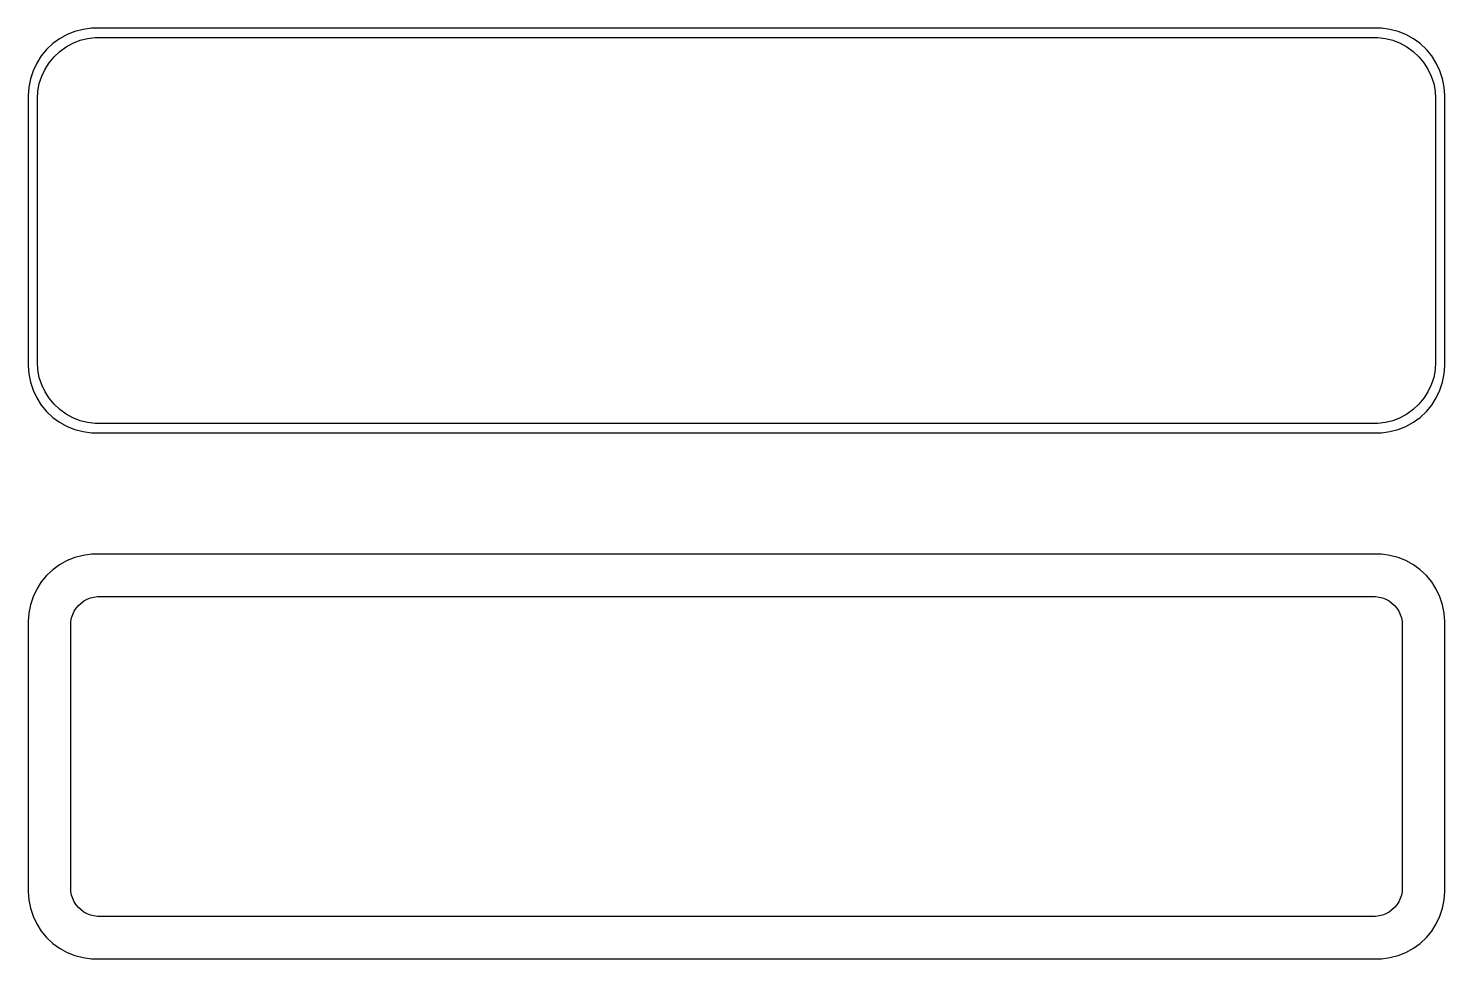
# Model space of a CAD drawing. Header units: metres. Extents: x -52 to 52, y 63 to 132.
import ezdxf

# ---------------------------------------------------------------- set-up
doc = ezdxf.new("R2010")
doc.units = ezdxf.units.M

msp = doc.modelspace()

# ---------------------------------------------------------------- linework, layer by layer
for p, q in [((-49.6289, 131.524), (-50.1791, 131.222)), ((-49.0451, 131.755), (-49.6289, 131.524)), ((-48.4369, 131.911), (-49.0451, 131.755)), ((-47.8139, 131.99), (-48.4369, 131.911)), ((-48.1079, 131.247), (-47.5375, 131.319)), ((47.8139, 131.99), (-47.8139, 131.99)), ((-47.5375, 131.319), (47.5375, 131.319)), ((47.5375, 131.319), (48.1079, 131.247)), ((48.4369, 131.911), (47.8139, 131.99)), ((49.0451, 131.755), (48.4369, 131.911)), ((49.6289, 131.524), (49.0451, 131.755)), ((50.1791, 131.222), (49.6289, 131.524)), ((-51.1448, 130.423), (-51.5451, 129.939)), ((-50.6871, 130.853), (-51.1448, 130.423)), ((-50.1791, 131.222), (-50.6871, 130.853)), ((-50.5875, 129.884), (-50.1684, 130.278)), ((-50.1684, 130.278), (-49.7032, 130.616)), ((-49.7032, 130.616), (-49.1994, 130.893)), ((-49.1994, 130.893), (-48.6648, 131.104)), ((-48.6648, 131.104), (-48.1079, 131.247)), ((48.1079, 131.247), (48.6648, 131.104)), ((48.6648, 131.104), (49.1994, 130.893)), ((49.1994, 130.893), (49.7032, 130.616)), ((49.7032, 130.616), (50.1684, 130.278)), ((50.1684, 130.278), (50.5875, 129.884)), ((50.6871, 130.853), (50.1791, 131.222)), ((51.1448, 130.423), (50.6871, 130.853)), ((51.5451, 129.939), (51.1448, 130.423)), ((-51.8815, 129.409), (-52.1489, 128.841)), ((-51.5451, 129.939), (-51.8815, 129.409)), ((-51.2621, 128.956), (-50.954, 129.441)), ((-50.954, 129.441), (-50.5875, 129.884)), ((50.5875, 129.884), (50.954, 129.441)), ((50.954, 129.441), (51.2621, 128.956)), ((51.8815, 129.409), (51.5451, 129.939)), ((52.1489, 128.841), (51.8815, 129.409)), ((-52.3429, 128.243), (-52.4606, 127.627)), ((-52.1489, 128.841), (-52.3429, 128.243)), ((-51.6846, 127.889), (-51.5069, 128.435)), ((-51.5069, 128.435), (-51.2621, 128.956)), ((51.2621, 128.956), (51.5069, 128.435)), ((51.5069, 128.435), (51.6846, 127.889)), ((52.3429, 128.243), (52.1489, 128.841)), ((52.4606, 127.627), (52.3429, 128.243)), ((-52.4606, 127.627), (-52.5, 127)), ((-51.8284, 126.75), (-51.7923, 127.324)), ((-51.7923, 127.324), (-51.6846, 127.889)), ((51.6846, 127.889), (51.7923, 127.324)), ((51.7923, 127.324), (51.8284, 126.75)), ((52.5, 127), (52.4606, 127.627)), ((-52.5, 127), (-52.5, 107)), ((-51.8284, 107.25), (-51.8284, 126.75)), ((51.8284, 126.75), (51.8284, 107.25)), ((52.5, 107), (52.5, 127)), ((-51.7923, 106.676), (-51.8284, 107.25)), ((51.8284, 107.25), (51.7923, 106.676)), ((-52.5, 107), (-52.4606, 106.373)), ((-52.4606, 106.373), (-52.3429, 105.757)), ((-51.6846, 106.111), (-51.7923, 106.676)), ((-51.5069, 105.565), (-51.6846, 106.111)), ((51.6846, 106.111), (51.5069, 105.565)), ((51.7923, 106.676), (51.6846, 106.111)), ((52.3429, 105.757), (52.4606, 106.373)), ((52.4606, 106.373), (52.5, 107)), ((-52.3429, 105.757), (-52.1489, 105.159)), ((-52.1489, 105.159), (-51.8815, 104.591)), ((-51.2621, 105.044), (-51.5069, 105.565)), ((-50.954, 104.559), (-51.2621, 105.044)), ((51.2621, 105.044), (50.954, 104.559)), ((51.5069, 105.565), (51.2621, 105.044)), ((51.8815, 104.591), (52.1489, 105.159)), ((52.1489, 105.159), (52.3429, 105.757)), ((-51.8815, 104.591), (-51.5451, 104.061)), ((-51.5451, 104.061), (-51.1448, 103.577)), ((-50.5875, 104.116), (-50.954, 104.559)), ((-50.1684, 103.722), (-50.5875, 104.116)), ((50.5875, 104.116), (50.1684, 103.722)), ((50.954, 104.559), (50.5875, 104.116)), ((51.1448, 103.577), (51.5451, 104.061)), ((51.5451, 104.061), (51.8815, 104.591)), ((-51.1448, 103.577), (-50.6871, 103.147)), ((-50.6871, 103.147), (-50.1791, 102.778)), ((-49.7032, 103.384), (-50.1684, 103.722)), ((-49.1994, 103.107), (-49.7032, 103.384)), ((-48.6648, 102.896), (-49.1994, 103.107)), ((49.1994, 103.107), (48.6648, 102.896)), ((49.7032, 103.384), (49.1994, 103.107)), ((50.1684, 103.722), (49.7032, 103.384)), ((50.1791, 102.778), (50.6871, 103.147)), ((50.6871, 103.147), (51.1448, 103.577)), ((-50.1791, 102.778), (-49.6289, 102.476)), ((-49.6289, 102.476), (-49.0451, 102.245)), ((-49.0451, 102.245), (-48.4369, 102.089)), ((-48.1079, 102.753), (-48.6648, 102.896)), ((-48.4369, 102.089), (-47.8139, 102.01)), ((-47.5375, 102.681), (-48.1079, 102.753)), ((-47.8139, 102.01), (47.8139, 102.01)), ((47.5375, 102.681), (-47.5375, 102.681)), ((48.1079, 102.753), (47.5375, 102.681)), ((47.8139, 102.01), (48.4369, 102.089)), ((48.6648, 102.896), (48.1079, 102.753)), ((48.4369, 102.089), (49.0451, 102.245)), ((49.0451, 102.245), (49.6289, 102.476)), ((49.6289, 102.476), (50.1791, 102.778)), ((-49.6289, 92.5241), (-50.1791, 92.2216)), ((-49.0451, 92.7553), (-49.6289, 92.5241)), ((-48.4369, 92.9114), (-49.0451, 92.7553)), ((-47.8139, 92.9901), (-48.4369, 92.9114)), ((47.8139, 92.9901), (-47.8139, 92.9901)), ((48.4369, 92.9114), (47.8139, 92.9901)), ((49.0451, 92.7553), (48.4369, 92.9114)), ((49.6289, 92.5241), (49.0451, 92.7553)), ((50.1791, 92.2216), (49.6289, 92.5241)), ((-51.1448, 91.4227), (-51.5451, 90.9389)), ((-50.6871, 91.8526), (-51.1448, 91.4227)), ((-50.1791, 92.2216), (-50.6871, 91.8526)), ((50.6871, 91.8526), (50.1791, 92.2216)), ((51.1448, 91.4227), (50.6871, 91.8526)), ((51.5451, 90.9389), (51.1448, 91.4227)), ((-51.8815, 90.4088), (-52.1489, 89.8406)), ((-51.5451, 90.9389), (-51.8815, 90.4088)), ((51.8815, 90.4088), (51.5451, 90.9389)), ((52.1489, 89.8406), (51.8815, 90.4088)), ((-52.1489, 89.8406), (-52.3429, 89.2434)), ((-48.7879, 89.1941), (-48.5947, 89.3755)), ((-48.5947, 89.3755), (-48.3804, 89.5312)), ((-48.3804, 89.5312), (-48.1482, 89.6588)), ((-48.1482, 89.6588), (-47.9019, 89.7564)), ((-47.9019, 89.7564), (-47.6453, 89.8223)), ((-47.6453, 89.8223), (-47.3825, 89.8555)), ((-47.3825, 89.8555), (47.3825, 89.8555)), ((47.3825, 89.8555), (47.6453, 89.8223)), ((47.6453, 89.8223), (47.9019, 89.7564)), ((47.9019, 89.7564), (48.1482, 89.6588)), ((48.1482, 89.6588), (48.3804, 89.5312)), ((48.3804, 89.5312), (48.5947, 89.3755)), ((48.5947, 89.3755), (48.7879, 89.1941)), ((52.3429, 89.2434), (52.1489, 89.8406)), ((-52.4606, 88.6267), (-52.5, 88)), ((-52.3429, 89.2434), (-52.4606, 88.6267)), ((-49.343, 88.0144), (-49.2934, 88.2746)), ((-49.2934, 88.2746), (-49.2115, 88.5266)), ((-49.2115, 88.5266), (-49.0987, 88.7663)), ((-49.0987, 88.7663), (-48.9567, 88.99)), ((-48.9567, 88.99), (-48.7879, 89.1941)), ((48.7879, 89.1941), (48.9567, 88.99)), ((48.9567, 88.99), (49.0987, 88.7663)), ((49.0987, 88.7663), (49.2115, 88.5266)), ((49.2115, 88.5266), (49.2934, 88.2746)), ((49.2934, 88.2746), (49.343, 88.0144)), ((52.4606, 88.6267), (52.3429, 89.2434)), ((52.5, 88), (52.4606, 88.6267)), ((-52.5, 88), (-52.5, 68)), ((-49.3596, 87.75), (-49.343, 88.0144)), ((-49.3596, 68.25), (-49.3596, 87.75)), ((49.343, 88.0144), (49.3596, 87.75)), ((49.3596, 87.75), (49.3596, 68.25)), ((52.5, 68), (52.5, 88)), ((-49.343, 67.9856), (-49.3596, 68.25)), ((49.3596, 68.25), (49.343, 67.9856)), ((-52.5, 68), (-52.4606, 67.3733)), ((-52.4606, 67.3733), (-52.3429, 66.7566)), ((-49.2934, 67.7254), (-49.343, 67.9856)), ((-49.2115, 67.4734), (-49.2934, 67.7254)), ((-49.0987, 67.2337), (-49.2115, 67.4734)), ((-48.9567, 67.01), (-49.0987, 67.2337)), ((49.0987, 67.2337), (48.9567, 67.01)), ((49.2115, 67.4734), (49.0987, 67.2337)), ((49.2934, 67.7254), (49.2115, 67.4734)), ((49.343, 67.9856), (49.2934, 67.7254)), ((52.3429, 66.7566), (52.4606, 67.3733)), ((52.4606, 67.3733), (52.5, 68)), ((-52.3429, 66.7566), (-52.1489, 66.1594)), ((-52.1489, 66.1594), (-51.8815, 65.5912)), ((-48.7879, 66.8059), (-48.9567, 67.01)), ((-48.5947, 66.6245), (-48.7879, 66.8059)), ((-48.3804, 66.4688), (-48.5947, 66.6245)), ((-48.1482, 66.3412), (-48.3804, 66.4688)), ((-47.9019, 66.2436), (-48.1482, 66.3412)), ((-47.6453, 66.1777), (-47.9019, 66.2436)), ((-47.3825, 66.1445), (-47.6453, 66.1777)), ((47.6453, 66.1777), (47.3825, 66.1445)), ((47.9019, 66.2436), (47.6453, 66.1777)), ((48.1482, 66.3412), (47.9019, 66.2436)), ((48.3804, 66.4688), (48.1482, 66.3412)), ((48.5947, 66.6245), (48.3804, 66.4688)), ((48.7879, 66.8059), (48.5947, 66.6245)), ((48.9567, 67.01), (48.7879, 66.8059)), ((51.8815, 65.5912), (52.1489, 66.1594)), ((52.1489, 66.1594), (52.3429, 66.7566)), ((-51.8815, 65.5912), (-51.5451, 65.0611)), ((47.3825, 66.1445), (-47.3825, 66.1445)), ((51.5451, 65.0611), (51.8815, 65.5912)), ((-51.5451, 65.0611), (-51.1448, 64.5773)), ((-51.1448, 64.5773), (-50.6871, 64.1474)), ((-50.6871, 64.1474), (-50.1791, 63.7784)), ((50.1791, 63.7784), (50.6871, 64.1474)), ((50.6871, 64.1474), (51.1448, 64.5773)), ((51.1448, 64.5773), (51.5451, 65.0611)), ((-50.1791, 63.7784), (-49.6289, 63.4759)), ((-49.6289, 63.4759), (-49.0451, 63.2447)), ((-49.0451, 63.2447), (-48.4369, 63.0886)), ((-48.4369, 63.0886), (-47.8139, 63.0099)), ((-47.8139, 63.0099), (47.8139, 63.0099)), ((47.8139, 63.0099), (48.4369, 63.0886)), ((48.4369, 63.0886), (49.0451, 63.2447)), ((49.0451, 63.2447), (49.6289, 63.4759)), ((49.6289, 63.4759), (50.1791, 63.7784))]:
    msp.add_line(p, q)

doc.saveas('drawing.dxf')
